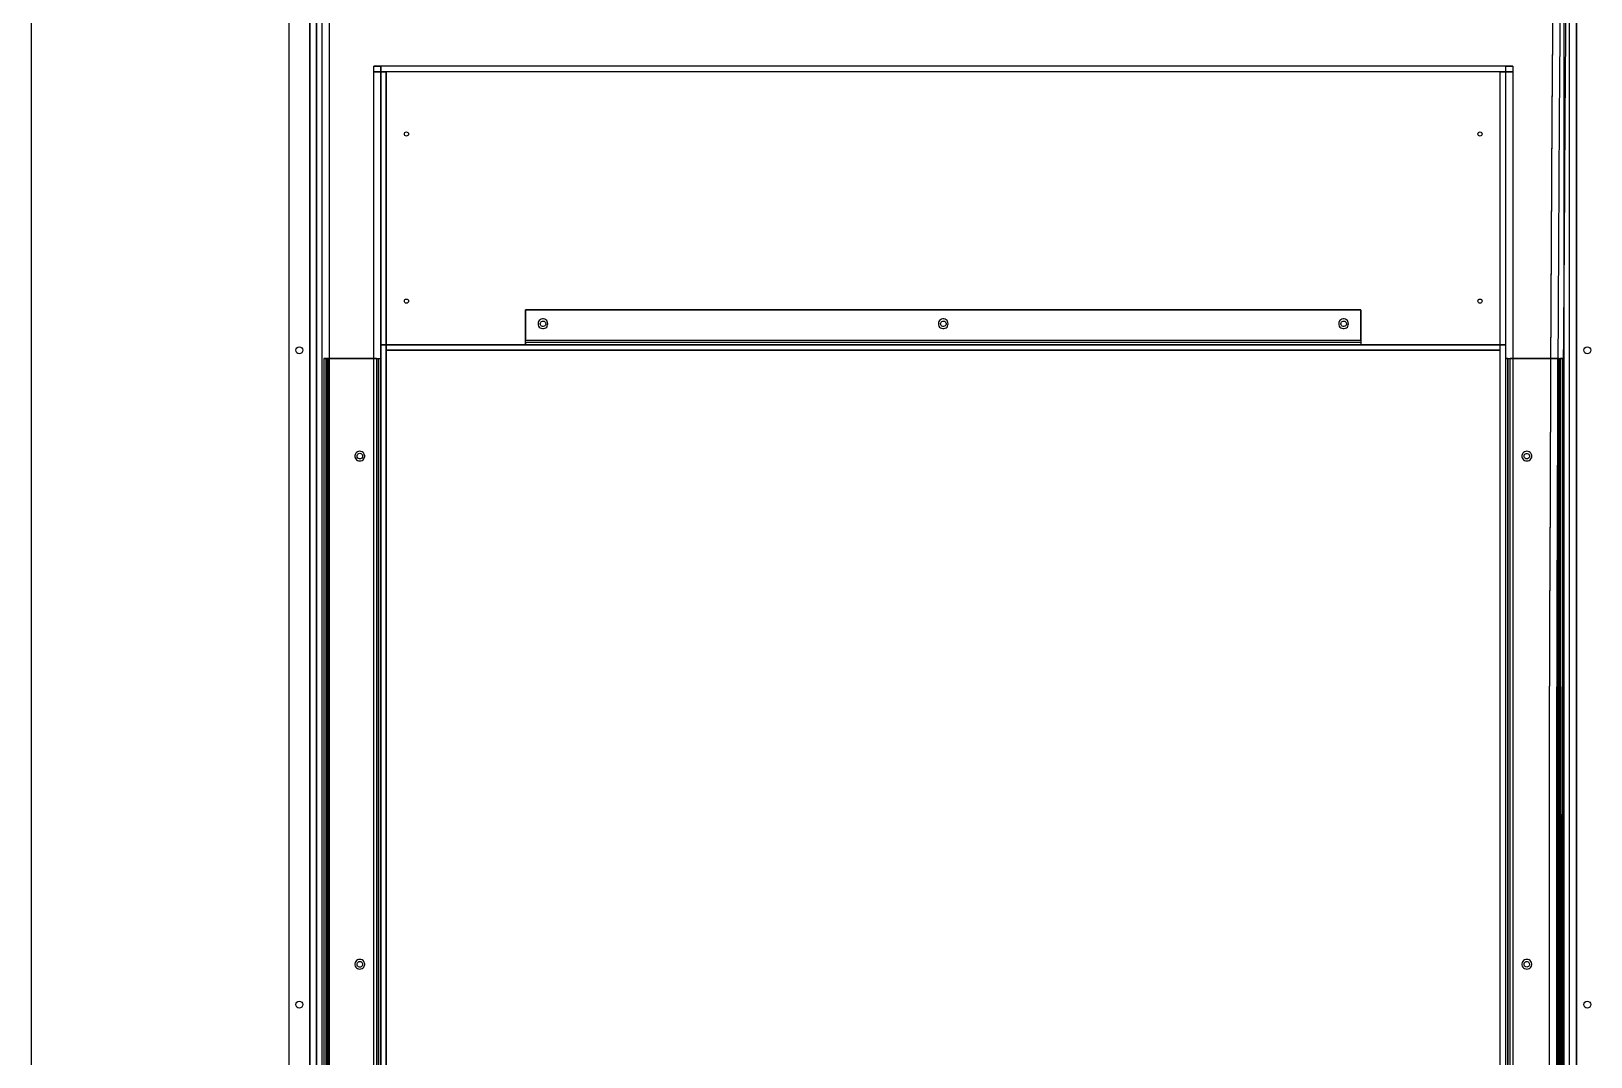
# Model space of a CAD drawing. Extents: x -36.1 to 57, y 1.4 to 46.9.
# Drawn here: x 31.061 to 32.181, y 4.767 to 5.504 of the extents above; entities that cross this region are included whole.
import ezdxf

# ---------------------------------------------------------------- set-up
doc = ezdxf.new("R2010")
doc.units = 0
doc.header["$LTSCALE"] = 0.02
doc.layers.add('CARENAGEM', color=1, linetype='CONTINUOUS')
doc.layers.add('DIVISORIA', color=5, linetype='CONTINUOUS')

msp = doc.modelspace()

# ---------------------------------------------------------------- linework, layer by layer
at = {"layer": 'CARENAGEM', "linetype": 'Continuous'}
for p, q in [((31.2464, 5.8148), (31.2464, 3.7948)), ((31.2464, 5.8148), (31.2464, 3.7948)), ((31.2614, 3.8138), (31.2614, 5.7958)), ((31.2614, 5.7958), (31.2614, 3.8138)), ((31.2664, 3.8138), (31.2664, 5.7958)), ((31.2664, 5.7958), (31.2664, 3.8138)), ((31.2704, 3.8138), (31.2704, 5.7958)), ((31.2704, 3.8138), (31.2704, 5.7958)), ((31.2754, 5.7984), (31.2754, 3.8111)), ((31.2754, 5.7972), (31.2754, 3.8123)), ((32.1621, 5.7958), (32.1621, 3.8138)), ((32.1661, 3.8138), (32.1661, 5.7958)), ((32.1711, 5.7958), (32.1711, 3.8138)), ((32.1711, 3.8138), (32.1711, 5.7958)), ((32.1254, 5.4788), (31.3074, 5.4788)), ((31.3074, 4.3832), (31.3074, 5.4788)), ((31.3074, 5.4788), (31.3124, 5.4788)), ((32.1204, 5.4788), (31.3124, 5.4788)), ((31.3124, 5.2788), (31.3124, 5.4788)), ((31.3124, 5.4788), (31.3124, 4.3887)), ((31.3124, 5.4788), (31.3124, 5.4788)), ((32.1204, 4.3887), (32.1204, 5.4788)), ((32.1204, 5.2788), (32.1204, 5.4788)), ((32.1204, 5.4788), (32.1254, 5.4788)), ((32.1204, 5.4788), (32.1204, 5.4788)), ((32.1254, 5.4788), (32.1254, 4.3832)), ((32.1254, 5.4748), (31.3074, 5.4748)), ((31.3074, 4.3827), (31.3074, 5.4748)), ((31.3074, 5.4748), (31.3164, 5.4748)), ((32.1164, 5.4748), (31.3164, 5.4748)), ((31.3164, 5.4748), (31.3164, 4.3927)), ((31.3164, 5.4748), (31.3164, 5.4748)), ((31.3164, 5.2748), (31.3164, 5.4748)), ((32.1164, 4.3927), (32.1164, 5.4748)), ((32.1164, 5.4748), (32.1254, 5.4748)), ((32.1164, 5.4748), (32.1164, 5.4748)), ((32.1164, 5.2748), (32.1164, 5.4748)), ((32.1254, 5.4748), (32.1254, 4.3827)), ((32.0164, 5.3038), (31.4164, 5.3038)), ((31.4164, 5.2819), (31.4164, 5.3038)), ((31.4164, 5.3037), (31.4164, 5.3038)), ((32.0164, 5.3037), (31.4164, 5.3037)), ((31.4164, 5.3037), (31.4164, 5.2818)), ((32.0164, 5.2819), (32.0164, 5.3038)), ((32.0164, 5.3037), (32.0164, 5.3038)), ((32.0164, 5.3037), (32.0164, 5.2818)), ((32.1204, 5.2788), (31.3124, 5.2788)), ((31.3124, 5.2788), (32.1204, 5.2788)), ((31.3124, 4.3888), (31.3124, 5.2788)), ((31.3124, 5.2788), (31.3124, 5.2788)), ((32.0164, 5.2819), (31.4164, 5.2819)), ((31.4164, 5.2788), (31.4164, 5.2819)), ((31.4164, 5.2818), (31.4164, 5.2819)), ((32.0164, 5.2818), (31.4164, 5.2818)), ((31.4164, 5.2803), (31.4164, 5.2818)), ((32.0164, 5.2803), (31.4164, 5.2803)), ((32.0164, 5.2803), (31.4164, 5.2803)), ((31.4164, 5.2803), (31.4164, 5.2788)), ((31.4164, 5.2803), (31.4164, 5.2803)), ((31.4164, 5.2803), (31.4164, 5.2788)), ((32.0164, 5.2788), (31.4164, 5.2788)), ((32.0164, 5.2788), (31.4164, 5.2788)), ((31.4164, 5.2788), (31.4164, 5.2788)), ((32.0164, 5.2819), (32.0164, 5.2788)), ((32.0164, 5.2818), (32.0164, 5.2819)), ((32.0164, 5.2818), (32.0164, 5.2803)), ((32.0164, 5.2803), (32.0164, 5.2788)), ((32.0164, 5.2803), (32.0164, 5.2803)), ((32.0164, 5.2803), (32.0164, 5.2788)), ((32.0164, 5.2788), (32.0164, 5.2788)), ((32.1204, 4.3888), (32.1204, 5.2788)), ((32.1204, 5.2788), (32.1204, 5.2788)), ((31.2715, 5.2688), (31.2715, 4.3988)), ((31.2715, 5.2688), (31.2715, 4.3988)), ((31.2715, 5.2688), (31.2744, 5.2688)), ((31.273, 5.2688), (31.2715, 5.2688)), ((31.2715, 5.2688), (31.2738, 5.2688)), ((31.273, 5.2688), (31.273, 4.3988)), ((31.273, 5.2688), (31.273, 4.3988)), ((31.273, 5.2688), (31.2745, 5.2688)), ((31.2753, 5.2688), (31.273, 5.2688)), ((31.2738, 5.2688), (31.2738, 4.3988)), ((31.2753, 5.2688), (31.2738, 5.2688)), ((31.2744, 5.2688), (31.2744, 4.3988)), ((31.2745, 5.2688), (31.2744, 5.2688)), ((31.3093, 5.2688), (31.2744, 5.2688)), ((31.2745, 5.2688), (31.2745, 4.3988)), ((31.2745, 5.2688), (31.3094, 5.2688)), ((31.2753, 4.3988), (31.2753, 5.2688)), ((31.3093, 5.2688), (31.3093, 4.3988)), ((31.3093, 5.2688), (31.3124, 5.2688)), ((31.3094, 5.2688), (31.3093, 5.2688)), ((31.3094, 5.2688), (31.3094, 4.3988)), ((31.3094, 5.2688), (31.3109, 5.2688)), ((31.3109, 5.2688), (31.3109, 4.3988)), ((31.3109, 4.3988), (31.3109, 5.2688)), ((31.3109, 5.2688), (31.3109, 5.2688)), ((31.3109, 5.2688), (31.3124, 5.2688)), ((31.3109, 5.2688), (31.3124, 5.2688)), ((31.3124, 5.2688), (31.3124, 4.3988)), ((31.3124, 5.2688), (31.3124, 4.3988)), ((31.3124, 5.2688), (31.3124, 5.2688)), ((32.1164, 5.2748), (31.3164, 5.2748)), ((31.3164, 5.2748), (32.1164, 5.2748)), ((31.3164, 4.3928), (31.3164, 5.2748)), ((31.3164, 5.2748), (31.3164, 5.2748)), ((32.1164, 4.3928), (32.1164, 5.2748)), ((32.1164, 5.2748), (32.1164, 5.2748)), ((32.1204, 4.3988), (32.1204, 5.2688)), ((32.1204, 4.3988), (32.1204, 5.2688)), ((32.1204, 5.2688), (32.1236, 5.2688)), ((32.1204, 5.2688), (32.1204, 5.2688)), ((32.1219, 5.2688), (32.1204, 5.2688)), ((32.1219, 5.2688), (32.1204, 5.2688)), ((32.1219, 4.3988), (32.1219, 5.2688)), ((32.1219, 5.2688), (32.1219, 4.3988)), ((32.1219, 5.2688), (32.1235, 5.2688)), ((32.1219, 5.2688), (32.1219, 5.2688)), ((32.1235, 4.3988), (32.1235, 5.2688)), ((32.1235, 5.2688), (32.1236, 5.2688)), ((32.1584, 5.2688), (32.1235, 5.2688)), ((32.1236, 4.3988), (32.1236, 5.2688)), ((32.1236, 5.2688), (32.1585, 5.2688)), ((32.1576, 5.2688), (32.1576, 4.3988)), ((32.1576, 5.2688), (32.1599, 5.2688)), ((32.1576, 5.2688), (32.1591, 5.2688)), ((32.1584, 4.3988), (32.1584, 5.2688)), ((32.1584, 5.2688), (32.1599, 5.2688)), ((32.1584, 5.2688), (32.1585, 5.2688)), ((32.1585, 4.3988), (32.1585, 5.2688)), ((32.1585, 5.2688), (32.1614, 5.2688)), ((32.1591, 4.3988), (32.1591, 5.2688)), ((32.1614, 5.2688), (32.1591, 5.2688)), ((32.1599, 4.3988), (32.1599, 5.2688)), ((32.1599, 4.3988), (32.1599, 5.2688)), ((32.1599, 5.2688), (32.1614, 5.2688)), ((32.1614, 4.3988), (32.1614, 5.2688)), ((32.1614, 4.3988), (32.1614, 5.2688))]:
    msp.add_line(p, q, dxfattribs=at)
at = {"layer": 'CARENAGEM', "linetype": 'Continuous', "flags": 128}
for points in [[(32.1568, 3.8111), (32.1559, 3.8992), (32.1551, 3.9878), (32.1544, 4.0771), (32.1538, 4.1669), (32.1532, 4.2572), (32.1527, 4.3478), (32.1524, 4.4388), (32.1521, 4.5301), (32.1518, 4.6215), (32.1517, 4.7131), (32.1517, 4.8048), (32.1517, 4.8964), (32.1518, 4.988), (32.1521, 5.0795), (32.1524, 5.1707), (32.1527, 5.2617), (32.1532, 5.3524), (32.1538, 5.4426), (32.1544, 5.5324), (32.1551, 5.6217), (32.1559, 5.7104), (32.1568, 5.7984)], [(32.1568, 3.8123), (32.1559, 3.9002), (32.1551, 3.9888), (32.1544, 4.078), (32.1538, 4.1677), (32.1532, 4.2578), (32.1527, 4.3484), (32.1524, 4.4393), (32.1521, 4.5304), (32.1518, 4.6217), (32.1517, 4.7132), (32.1517, 4.8048), (32.1517, 4.8963), (32.1518, 4.9878), (32.1521, 5.0791), (32.1524, 5.1703), (32.1527, 5.2612), (32.1532, 5.3517), (32.1538, 5.4419), (32.1544, 5.5316), (32.1551, 5.6207), (32.1559, 5.7093), (32.1568, 5.7972)], [(32.1618, 5.7958), (32.1609, 5.708), (32.1601, 5.6195), (32.1594, 5.5305), (32.1588, 5.4409), (32.1582, 5.3509), (32.1577, 5.2605), (32.1574, 5.1698), (32.1571, 5.0787), (32.1568, 4.9875), (32.1567, 4.8962), (32.1567, 4.8048), (32.1567, 4.7134), (32.1568, 4.622), (32.1571, 4.5308), (32.1574, 4.4398), (32.1577, 4.349), (32.1582, 4.2586), (32.1588, 4.1686), (32.1594, 4.079), (32.1601, 3.99), (32.1609, 3.9016), (32.1618, 3.8138)], [(32.1658, 5.7958), (32.1649, 5.708), (32.1641, 5.6195), (32.1634, 5.5305), (32.1628, 5.4409), (32.1622, 5.3509), (32.1617, 5.2605), (32.1614, 5.1698), (32.1611, 5.0787), (32.1608, 4.9875), (32.1607, 4.8962), (32.1607, 4.8048), (32.1607, 4.7134), (32.1608, 4.622), (32.1611, 4.5308), (32.1614, 4.4398), (32.1617, 4.349), (32.1622, 4.2586), (32.1628, 4.1686), (32.1634, 4.079), (32.1641, 3.99), (32.1649, 3.9016), (32.1658, 3.8138)], [(31.4324, 5.2938), (31.4323, 5.2947), (31.432, 5.2955), (31.4316, 5.2962), (31.4309, 5.2967), (31.4302, 5.2971), (31.4294, 5.2973), (31.4285, 5.2973), (31.4277, 5.2971), (31.427, 5.2967), (31.4263, 5.2962), (31.4258, 5.2955), (31.4256, 5.2947), (31.4254, 5.2938), (31.4256, 5.293), (31.4258, 5.2922), (31.4263, 5.2915), (31.427, 5.291), (31.4277, 5.2906), (31.4285, 5.2904), (31.4294, 5.2904), (31.4302, 5.2906), (31.4309, 5.291), (31.4316, 5.2915), (31.432, 5.2922), (31.4323, 5.293), (31.4324, 5.2938)], [(31.4269, 5.2938), (31.4271, 5.2944), (31.4274, 5.295), (31.4279, 5.2955), (31.4285, 5.2957), (31.4291, 5.2958), (31.4298, 5.2956), (31.4303, 5.2953), (31.4307, 5.2947), (31.4309, 5.2941), (31.4309, 5.2935), (31.4307, 5.2928), (31.4303, 5.2923), (31.4298, 5.292), (31.4291, 5.2918), (31.4285, 5.2918), (31.4279, 5.2921), (31.4274, 5.2926), (31.4271, 5.2931), (31.4269, 5.2938)], [(31.7199, 5.2938), (31.7198, 5.2947), (31.7195, 5.2955), (31.7191, 5.2962), (31.7184, 5.2967), (31.7177, 5.2971), (31.7169, 5.2973), (31.716, 5.2973), (31.7152, 5.2971), (31.7145, 5.2967), (31.7138, 5.2962), (31.7133, 5.2955), (31.7131, 5.2947), (31.7129, 5.2938), (31.7131, 5.293), (31.7133, 5.2922), (31.7138, 5.2915), (31.7145, 5.291), (31.7152, 5.2906), (31.716, 5.2904), (31.7169, 5.2904), (31.7177, 5.2906), (31.7184, 5.291), (31.7191, 5.2915), (31.7195, 5.2922), (31.7198, 5.293), (31.7199, 5.2938)], [(31.7144, 5.2938), (31.7146, 5.2944), (31.7149, 5.295), (31.7154, 5.2955), (31.716, 5.2957), (31.7166, 5.2958), (31.7173, 5.2956), (31.7178, 5.2953), (31.7182, 5.2947), (31.7184, 5.2941), (31.7184, 5.2935), (31.7182, 5.2928), (31.7178, 5.2923), (31.7173, 5.292), (31.7166, 5.2918), (31.716, 5.2918), (31.7154, 5.2921), (31.7149, 5.2926), (31.7146, 5.2931), (31.7144, 5.2938)], [(32.0074, 5.2938), (32.0073, 5.2947), (32.007, 5.2955), (32.0066, 5.2962), (32.0059, 5.2967), (32.0052, 5.2971), (32.0044, 5.2973), (32.0035, 5.2973), (32.0027, 5.2971), (32.002, 5.2967), (32.0013, 5.2962), (32.0008, 5.2955), (32.0006, 5.2947), (32.0004, 5.2938), (32.0006, 5.293), (32.0008, 5.2922), (32.0013, 5.2915), (32.002, 5.291), (32.0027, 5.2906), (32.0035, 5.2904), (32.0044, 5.2904), (32.0052, 5.2906), (32.0059, 5.291), (32.0066, 5.2915), (32.007, 5.2922), (32.0073, 5.293), (32.0074, 5.2938)], [(32.0019, 5.2938), (32.0021, 5.2944), (32.0024, 5.295), (32.0029, 5.2955), (32.0035, 5.2957), (32.0041, 5.2958), (32.0048, 5.2956), (32.0053, 5.2953), (32.0057, 5.2947), (32.0059, 5.2941), (32.0059, 5.2935), (32.0057, 5.2928), (32.0053, 5.2923), (32.0048, 5.292), (32.0041, 5.2918), (32.0035, 5.2918), (32.0029, 5.2921), (32.0024, 5.2926), (32.0021, 5.2931), (32.0019, 5.2938)], [(31.2974, 5.1953), (31.2982, 5.1954), (31.299, 5.1957), (31.2997, 5.1962), (31.3003, 5.1968), (31.3006, 5.1975), (31.3009, 5.1983), (31.3009, 5.1992), (31.3006, 5.2), (31.3003, 5.2008), (31.2997, 5.2014), (31.299, 5.2019), (31.2982, 5.2022), (31.2974, 5.2023), (31.2965, 5.2022), (31.2958, 5.2019), (31.2951, 5.2014), (31.2945, 5.2008), (31.2941, 5.2), (31.2939, 5.1992), (31.2939, 5.1983), (31.2941, 5.1975), (31.2945, 5.1968), (31.2951, 5.1962), (31.2958, 5.1957), (31.2965, 5.1954), (31.2974, 5.1953)], [(31.2974, 5.2008), (31.2981, 5.2007), (31.2987, 5.2003), (31.2991, 5.1999), (31.2994, 5.1993), (31.2994, 5.1986), (31.2993, 5.198), (31.2989, 5.1974), (31.2984, 5.197), (31.2978, 5.1968), (31.2971, 5.1968), (31.2965, 5.197), (31.296, 5.1974), (31.2956, 5.198), (31.2954, 5.1986), (31.2955, 5.1993), (31.2958, 5.1999), (31.2962, 5.2003), (31.2968, 5.2007), (31.2974, 5.2008)], [(32.1355, 5.2023), (32.1347, 5.2022), (32.1339, 5.2019), (32.1332, 5.2014), (32.1326, 5.2008), (32.1322, 5.2), (32.132, 5.1992), (32.132, 5.1983), (32.1322, 5.1975), (32.1326, 5.1968), (32.1332, 5.1962), (32.1339, 5.1957), (32.1347, 5.1954), (32.1355, 5.1953), (32.1364, 5.1954), (32.1371, 5.1957), (32.1378, 5.1962), (32.1384, 5.1968), (32.1388, 5.1975), (32.139, 5.1983), (32.139, 5.1992), (32.1388, 5.2), (32.1384, 5.2008), (32.1378, 5.2014), (32.1371, 5.2019), (32.1364, 5.2022), (32.1355, 5.2023)], [(32.1355, 5.1968), (32.1348, 5.1969), (32.1342, 5.1972), (32.1338, 5.1977), (32.1335, 5.1983), (32.1335, 5.1989), (32.1336, 5.1996), (32.134, 5.2001), (32.1345, 5.2005), (32.1351, 5.2007), (32.1358, 5.2007), (32.1364, 5.2005), (32.1369, 5.2001), (32.1373, 5.1996), (32.1375, 5.1989), (32.1374, 5.1983), (32.1371, 5.1977), (32.1367, 5.1972), (32.1361, 5.1969), (32.1355, 5.1968)], [(31.2974, 4.8303), (31.2982, 4.8304), (31.299, 4.8307), (31.2997, 4.8312), (31.3003, 4.8318), (31.3006, 4.8325), (31.3009, 4.8333), (31.3009, 4.8342), (31.3006, 4.835), (31.3003, 4.8358), (31.2997, 4.8364), (31.299, 4.8369), (31.2982, 4.8372), (31.2974, 4.8373), (31.2965, 4.8372), (31.2958, 4.8369), (31.2951, 4.8364), (31.2945, 4.8358), (31.2941, 4.835), (31.2939, 4.8342), (31.2939, 4.8333), (31.2941, 4.8325), (31.2945, 4.8318), (31.2951, 4.8312), (31.2958, 4.8307), (31.2965, 4.8304), (31.2974, 4.8303)], [(31.2974, 4.8358), (31.2981, 4.8357), (31.2987, 4.8353), (31.2991, 4.8349), (31.2994, 4.8343), (31.2994, 4.8336), (31.2993, 4.833), (31.2989, 4.8324), (31.2984, 4.832), (31.2978, 4.8318), (31.2971, 4.8318), (31.2965, 4.832), (31.296, 4.8324), (31.2956, 4.833), (31.2954, 4.8336), (31.2955, 4.8343), (31.2958, 4.8349), (31.2962, 4.8353), (31.2968, 4.8357), (31.2974, 4.8358)], [(32.1355, 4.8373), (32.1347, 4.8372), (32.1339, 4.8369), (32.1332, 4.8364), (32.1326, 4.8358), (32.1322, 4.835), (32.132, 4.8342), (32.132, 4.8333), (32.1322, 4.8325), (32.1326, 4.8318), (32.1332, 4.8312), (32.1339, 4.8307), (32.1347, 4.8304), (32.1355, 4.8303), (32.1364, 4.8304), (32.1371, 4.8307), (32.1378, 4.8312), (32.1384, 4.8318), (32.1388, 4.8325), (32.139, 4.8333), (32.139, 4.8342), (32.1388, 4.835), (32.1384, 4.8358), (32.1378, 4.8364), (32.1371, 4.8369), (32.1364, 4.8372), (32.1355, 4.8373)], [(32.1355, 4.8318), (32.1348, 4.8319), (32.1342, 4.8322), (32.1338, 4.8327), (32.1335, 4.8333), (32.1335, 4.8339), (32.1336, 4.8346), (32.134, 4.8351), (32.1345, 4.8355), (32.1351, 4.8357), (32.1358, 4.8357), (32.1364, 4.8355), (32.1369, 4.8351), (32.1373, 4.8346), (32.1375, 4.8339), (32.1374, 4.8333), (32.1371, 4.8327), (32.1367, 4.8322), (32.1361, 4.8319), (32.1355, 4.8318)]]:
    msp.add_lwpolyline(points, dxfattribs=at)
at = {"layer": 'CARENAGEM', "linetype": 'Continuous'}
for centre, radius in [((31.3309, 5.4301), 0.0015), ((31.3309, 5.4301), 0.0015), ((32.1019, 5.4301), 0.0015), ((32.1019, 5.4301), 0.0015), ((31.3309, 5.3101), 0.0015), ((31.3309, 5.3101), 0.0015), ((32.1019, 5.3101), 0.0015), ((32.1019, 5.3101), 0.0015), ((31.2539, 5.2748), 0.0025), ((31.2539, 5.2748), 0.0025), ((32.1789, 5.2748), 0.0025), ((32.1789, 5.2748), 0.0025), ((31.2539, 4.8048), 0.0025), ((31.2539, 4.8048), 0.0025), ((32.1789, 4.8048), 0.0025), ((32.1789, 4.8048), 0.0025)]:
    msp.add_circle(centre, radius, dxfattribs=at)
at = {"layer": 'DIVISORIA', "linetype": 'Continuous'}
msp.add_line((31.0614, 6.0505), (31.0614, 3.6505), dxfattribs=at)

doc.saveas('drawing.dxf')
